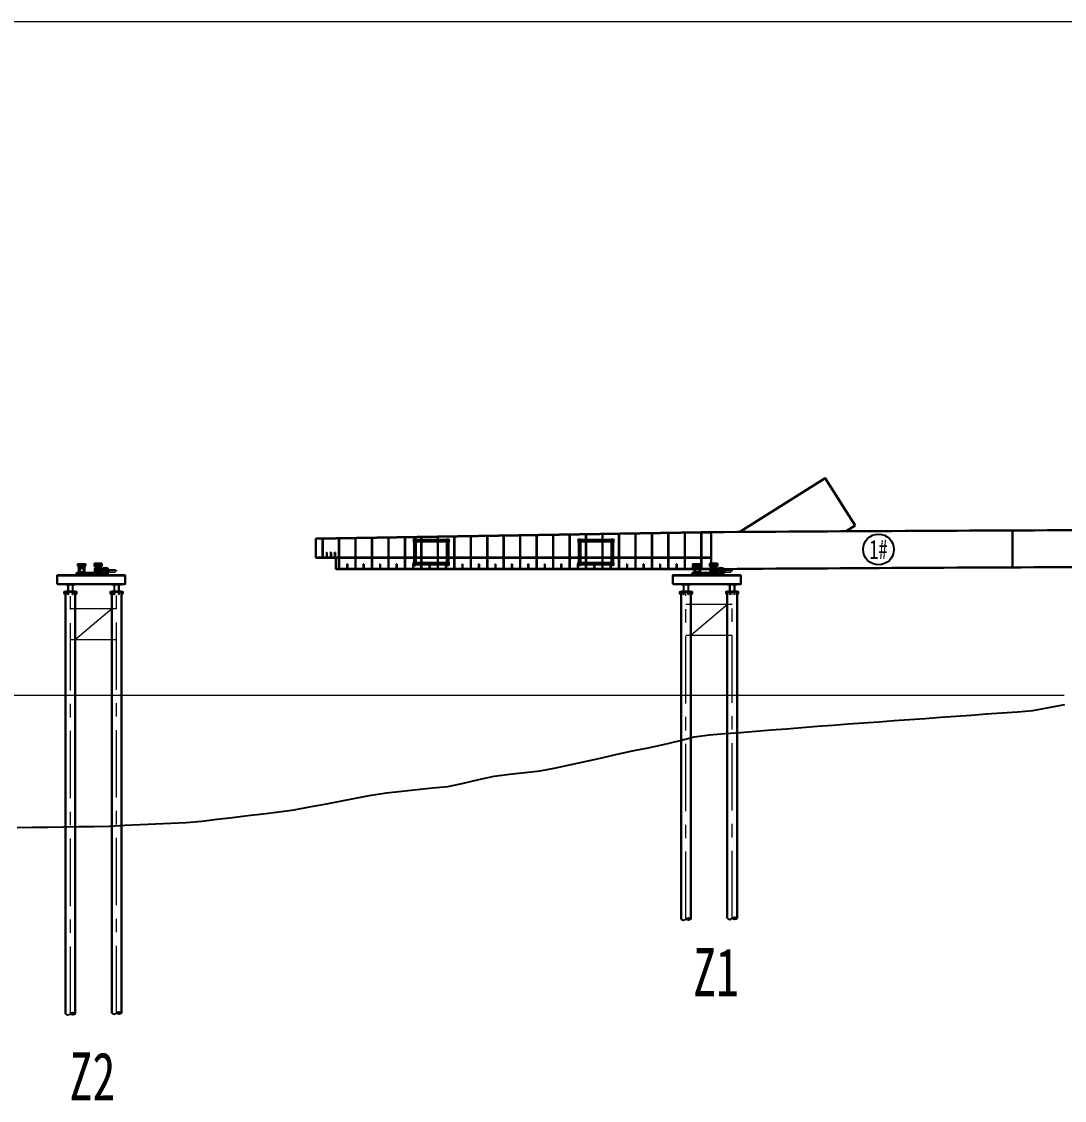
# Model space of a CAD drawing. Extents: x 1767995 to 4174245, y 542814 to 862564.
# Drawn here: x 2002967 to 2070730, y 632614 to 702689 of the extents above; entities that cross this region are included whole.
import ezdxf
from ezdxf.enums import TextEntityAlignment as Align
from ezdxf.lldxf.tags import DXFTag

# ---------------------------------------------------------------- set-up
doc = ezdxf.new("R2010")
doc.units = 0
doc.header["$LTSCALE"] = 3500
for name, pattern in [('ACAD_ISO02W100', [15, 12, -3]), ('CENTER', [2, 1.25, -0.25, 0.25, -0.25]), ('CENTER8', [6.35, 3.96875, -0.79375, 0.79375, -0.79375]), ('CENTERX2', [101.6, 63.5, -12.7, 12.7, -12.7]), ('DASHED', [0.75, 0.5, -0.25]), ('LINEL4', [12.5, 7.5, -2, 1, -2])]:
    doc.linetypes.add(name, pattern=pattern)
for name, color, linetype, lineweight in [('0 尺寸线', 4, 'Continuous', 18), ('1 BZ 标注', 2, 'Continuous', 13), ('1粗实线', 1, 'Continuous', 30), ('3中心线', 6, 'CENTER', 18), ('5文本', 7, 'Continuous', 15), ('AM_0', 7, 'Continuous', 50), ('中心线', 2, 'CENTER', 15), ('尺寸标注', 3, 'Continuous', 18), ('文字', 7, 'Continuous', 15), ('标注', 3, 'Continuous', 18), ('桥 构造粗实', 1, 'Continuous', 30), ('隐藏 (ISO)', 2, 'DASHED', 9)]:
    doc.layers.add(name, color=color, linetype=linetype, lineweight=lineweight)
for name, color, linetype in [('M_Prof', 2, 'Continuous'), ('卡特粗实线', 7, 'Continuous'), ('点划线', 6, 'CENTER'), ('纵_地面线', 30, 'Continuous')]:
    doc.layers.add(name, color=color, linetype=linetype)
doc.styles.add('图内文字', font='仿宋_GB2312.TTF', dxfattribs={"width": 0.7})
tags = doc.linetypes.add('DASHDOT0', pattern=[1, 0.4, -0.3, 0, -0.3]).pattern_tags.tags
tags[10:11] = [DXFTag(74, 4), DXFTag(75, 0), DXFTag(340, '0'), DXFTag(46, 0.0), DXFTag(50, 0.0), DXFTag(44, 0.0), DXFTag(45, 0.0)]
tags[8:9] = [DXFTag(74, 4), DXFTag(75, 0), DXFTag(340, '0'), DXFTag(46, 0.0), DXFTag(50, 0.0), DXFTag(44, 0.0), DXFTag(45, 0.0)]
tags[6:7] = [DXFTag(74, 4), DXFTag(75, 0), DXFTag(340, '0'), DXFTag(46, 0.0), DXFTag(50, 0.0), DXFTag(44, 0.0), DXFTag(45, 0.0)]
tags[4:5] = [DXFTag(74, 4), DXFTag(75, 0), DXFTag(340, '0'), DXFTag(46, 0.0), DXFTag(50, 0.0), DXFTag(44, 0.0), DXFTag(45, 0.0)]

# ---------------------------------------------------------------- blocks, each defined once
blk = doc.blocks.new('SW_CENTERMARKSYMBOL_15')
at = {"color": 0, "linetype": 'Continuous', "lineweight": 0}
for p, q in [((-1, 0), (-1.21374, 0)), ((0, 0), (-0.5, 0)), ((0, 1), (0, 1.21374)), ((0, 0), (0, 0.5)), ((0, 0), (0, -0.5)), ((0, 0), (0.5, 0)), ((1, 0), (1.21374, 0)), ((0, -1), (0, -1.21374))]:
    blk.add_line(p, q, dxfattribs=at)
blk = doc.blocks.new('1234569')
at = {"layer": '尺寸标注', "color": 7, "linetype": 'CENTER8'}
for p, q in [((-196111, -679551), (-196090, -679551)), ((-196100, -679562), (-196100, -679541)), ((-196100, -679595), (-196100, -679566))]:
    blk.add_line(p, q, dxfattribs=at)
at = {"layer": '尺寸标注', "color": 7}
for points in [[(-196106, -679565), (-196106, -679565, 0.414214), (-196108, -679567), (-196108, -679575)], [(-196093, -679575), (-196093, -679567, 0.414214), (-196095, -679565), (-196095, -679565)]]:
    blk.add_lwpolyline(points, format="xyb", dxfattribs=at)
blk.add_lwpolyline([(-196095, -679575), (-196095, -679600), (-196100, -679603), (-196105, -679600), (-196105, -679575)], dxfattribs=at)
for radius in [15, 10.4]:
    blk.add_circle((-196100, -679551), radius, dxfattribs=at)
blk = doc.blocks.new('456')
at = {"layer": '尺寸标注', "color": 1, "linetype": 'DASHDOT0'}
for p, q in [((-216147, -678337), (-216154, -678337)), ((-216150, -678340), (-216150, -678333))]:
    blk.add_line(p, q, dxfattribs=at)
at = {"layer": '尺寸标注', "color": 1}
blk.add_circle((-216150, -678337), 3.5, dxfattribs=at)
blk = doc.blocks.new('321321')
at = {"layer": '尺寸标注', "color": 1, "linetype": 'DASHDOT0'}
for p, q in [((-216211, -682364), (-216218, -682364)), ((-216214, -682367), (-216214, -682360)), ((-215991, -682364), (-215998, -682364)), ((-215994, -682367), (-215994, -682360)), ((-215771, -682364), (-215778, -682364)), ((-215774, -682367), (-215774, -682360)), ((-215551, -682364), (-215558, -682364)), ((-215554, -682367), (-215554, -682360)), ((-215331, -682364), (-215338, -682364)), ((-215334, -682367), (-215334, -682360))]:
    blk.add_line(p, q, dxfattribs=at)
at = {"layer": '尺寸标注', "color": 1}
for points in [[(-216212, -682367), (-216210, -682364), (-216212, -682360), (-216216, -682361), (-216218, -682364), (-216216, -682367)], [(-215992, -682367), (-215990, -682364), (-215992, -682360), (-215996, -682361), (-215998, -682364), (-215996, -682367)], [(-215772, -682367), (-215770, -682364), (-215772, -682360), (-215776, -682361), (-215778, -682364), (-215776, -682367)], [(-215552, -682367), (-215550, -682364), (-215552, -682360), (-215556, -682361), (-215558, -682364), (-215556, -682367)], [(-215332, -682367), (-215330, -682364), (-215332, -682360), (-215336, -682361), (-215338, -682364), (-215336, -682367)]]:
    blk.add_lwpolyline(points, close=True, dxfattribs=at)
at = {"layer": '尺寸标注', "color": 4}
for centre, radius in [((-216214, -682364), 6), ((-216214, -682364), 5), ((-215994, -682364), 6), ((-215774, -682364), 6), ((-215554, -682364), 6), ((-215334, -682364), 6)]:
    blk.add_circle(centre, radius, dxfattribs=at)
at = {"layer": '尺寸标注', "color": 1}
for centre in [(-216214, -682364), (-215994, -682364), (-215774, -682364), (-215554, -682364), (-215334, -682364)]:
    blk.add_circle(centre, 5, dxfattribs=at)
at = {"layer": '尺寸标注', "color": 251}
for centre in [(-216214, -682364), (-215994, -682364), (-215774, -682364), (-215554, -682364), (-215334, -682364)]:
    blk.add_circle(centre, 3, dxfattribs=at)
blk = doc.blocks.new('0123')
at = {"layer": '尺寸标注', "color": 0}
for p, q in [((-197674, -679484), (-197674, -679478)), ((-197671, -679484), (-197671, -679509)), ((-197670, -679484), (-197670, -679478)), ((-197662, -679478), (-197662, -679484)), ((-197661, -679484), (-197661, -679509))]:
    blk.add_line(p, q, dxfattribs=at)
at = {"layer": '尺寸标注', "color": 0, "linetype": 'DASHDOT0'}
blk.add_line((-197666, -679473), (-197666, -679513), dxfattribs=at)
at = {"layer": '尺寸标注', "color": 0}
for points in [[(-197658, -679478), (-197674, -679478, 0.414214), (-197675, -679479), (-197675, -679484)], [(-197657, -679484), (-197657, -679479, 0.414214), (-197658, -679478), (-197658, -679484)]]:
    blk.add_lwpolyline(points, format="xyb", dxfattribs=at)
blk.add_lwpolyline([(-197671, -679509), (-197661, -679509), (-197666, -679513)], close=True, dxfattribs=at)
blk = doc.blocks.new('23322')
at = {"layer": '尺寸标注', "color": 0}
for p, q in [((39261, 49109), (39244, 49102)), ((39013, 49007), (39030, 49014)), ((39085, 48934), (39092, 48951)), ((39188, 48934), (39181, 48950)), ((39261, 49006), (39244, 49013))]:
    blk.add_line(p, q, dxfattribs=at)
for centre, radius in [((39022, 49106), 9), ((39137, 49058), 90), ((39137, 49058), 90), ((39089, 49173), 9), ((39185, 49173), 9), ((39253, 49105), 9), ((39021, 49010), 9), ((39089, 48942), 9), ((39184, 48942), 9), ((39252, 49010), 9)]:
    blk.add_circle(centre, radius, dxfattribs=at)
blk.add_arc((39137, 49058), 150, 296.46128, 243.53872, dxfattribs=at)
blk = doc.blocks.new('ewqwe')
h = blk.add_hatch()
h.set_pattern_fill('ANSI37', color=5, scale=4)
h.set_pattern_definition([(45, (60193.746, -5943.269), (-8.98025612, 8.98025612), []), (135, (60193.746, -5943.269), (-8.98025612, -8.98025612), [])])
h.paths.add_polyline_path([(965601, 492388), (966080, 492388), (966080, 492408), (965601, 492408)])
at = {"color": 2, "lineweight": 30}
for p, q in [((965601, 492388), (966081, 492388)), ((965601, 492208), (965601, 492378)), ((965601, 492208), (966081, 492208)), ((965601, 492188), (966081, 492188)), ((965651, 492148), (965671, 492148)), ((965706, 492208), (965706, 492368)), ((965726, 492208), (965726, 492368)), ((965831, 492208), (965831, 492368)), ((965851, 492208), (965851, 492368)), ((965956, 492208), (965956, 492368)), ((965976, 492208), (965976, 492368)), ((966011, 492148), (966031, 492148)), ((966081, 492208), (966081, 492378)), ((966081, 492188), (966081, 492208))]:
    blk.add_line(p, q, dxfattribs=at)
at = {"color": 2}
for p, q in [((965601, 492368), (965601, 492388)), ((965601, 492188), (965601, 492208))]:
    blk.add_line(p, q, dxfattribs=at)
at = {"color": 2, "lineweight": 30}
blk.add_lwpolyline([(965601, 492368), (966081, 492368), (966081, 492388)], dxfattribs=at)
at = {"layer": '0 尺寸线'}
blk.add_lwpolyline([(965601, 492388), (966081, 492388), (966081, 492408), (965601, 492408)], close=True, dxfattribs=at)
at = {"layer": '1 BZ 标注'}
for p, q in [((965651, 492148), (965671, 492148)), ((966011, 492148), (966031, 492148))]:
    blk.add_line(p, q, dxfattribs=at)
at = {"layer": '中心线', "linetype": 'CENTERX2'}
for p, q in [((965651, 492188), (965651, 492148)), ((965651, 492188), (965651, 492148)), ((965671, 492188), (965671, 492148)), ((965671, 492188), (965671, 492148)), ((965671, 492148), (966011, 492148)), ((965671, 492148), (966011, 492148)), ((966011, 492188), (966011, 492148)), ((966011, 492188), (966011, 492148)), ((966031, 492188), (966031, 492148)), ((966031, 492188), (966031, 492148))]:
    blk.add_line(p, q, dxfattribs=at)
at = {"layer": '卡特粗实线'}
blk.add_line((965976, 492208), (965996, 492208), dxfattribs=at)
blk = doc.blocks.new('A$C159A2C35')
h = blk.add_hatch()
h.set_pattern_fill('ANSI37', color=5, scale=4)
h.set_pattern_definition([(45, (-904848.285, -497628.079), (-8.98025612, 8.98025612), []), (135, (-904848.285, -497628.079), (-8.98025612, -8.98025612), [])])
h.paths.add_polyline_path([(449, 703), (928, 703), (928, 723), (449, 723)])
at = {"layer": '尺寸标注', "linetype": 'ACAD_ISO02W100', "lineweight": 30, "ltscale": 3}
h = blk.add_hatch(dxfattribs=at)
h.set_pattern_fill('ANSI32', color=3, scale=50)
h.set_pattern_definition([(45, (-39514.227, -48795.501), (-13.258252, 13.258252), []), (45, (-39505.388, -48795.501), (-13.258252, 13.258252), [])])
h.paths.add_polyline_path([(-578, 68), (-578, 48), (-175, 48), (-175, 68)])
at = {"color": 2, "lineweight": 30}
for p, q in [((448, 603), (448, 723)), ((448, 703), (928, 703)), ((928, 603), (928, 703)), ((448, 603), (928, 603)), ((448, 583), (928, 583)), ((473, 533), (473, 583)), ((473, 533), (483, 533)), ((473, 533), (522, 433)), ((483, 533), (483, 583)), ((483, 533), (532, 433)), ((522, 433), (563, 433)), ((553, 603), (553, 683)), ((563, 433), (563, 583)), ((573, 603), (573, 683)), ((678, 603), (678, 683)), ((698, 603), (698, 683)), ((803, 603), (803, 683)), ((814, 433), (814, 583)), ((814, 433), (856, 433)), ((823, 603), (823, 683)), ((894, 533), (846, 433)), ((904, 533), (856, 433)), ((894, 533), (894, 583)), ((904, 533), (904, 583))]:
    blk.add_line(p, q, dxfattribs=at)
at = {"color": 2}
for p, q in [((448, 683), (448, 703)), ((448, 583), (448, 603))]:
    blk.add_line(p, q, dxfattribs=at)
at = {"color": 5, "linetype": 'Continuous', "lineweight": 0}
for p, q in [((-771, 352), (-1493, 352)), ((-771, 172), (-1493, 172)), ((-878, 375), (-879, 375)), ((-873, 369), (-873, 365)), ((-870, 369), (-873, 369)), ((-873, 365), (-873, 352)), ((-870, 365), (-870, 369)), ((-870, 365), (-870, 352)), ((-864, 375), (-865, 375)), ((-771, 394), (-811, 394)), ((-771, 386), (-811, 386)), ((-771, 378), (-811, 378)), ((-771, 126), (-811, 126)), ((-771, 118), (-811, 118)), ((-771, 110), (-811, 110))]:
    blk.add_line(p, q, dxfattribs=at)
at = {"color": 7, "linetype": 'Continuous'}
for p, q in [((-1026, 45), (-588, 45)), ((-923, 45), (-952, 45)), ((-667, 45), (-724, 45)), ((-588, 45), (-576, 45)), ((-118, 45), (-576, 45)), ((684, 131), (688, 131)), ((686, 418), (690, 418))]:
    blk.add_line(p, q, dxfattribs=at)
at = {"color": 6, "linetype": 'Continuous'}
blk.add_line((-578, 424), (-175, 424), dxfattribs=at)
at = {"color": 5, "linetype": 'Continuous'}
for p, q in [((-546, 98), (-546, 424)), ((-207, 424), (-207, 98))]:
    blk.add_line(p, q, dxfattribs=at)
at = {"color": 5, "linetype": 'DASHED'}
for p, q in [((553, 433), (553, 583)), ((824, 433), (824, 583))]:
    blk.add_line(p, q, dxfattribs=at)
at = {"color": 5, "linetype": 'Continuous', "lineweight": 0}
for points in [[(-879, 375), (-879, 380), (-879, 382)], [(-864, 382), (-864, 382), (-864, 382), (-866, 382), (-867, 382), (-870, 382), (-872, 382), (-875, 382), (-877, 382), (-878, 382), (-879, 382), (-879, 382)], [(-864, 382), (-864, 380), (-864, 375)]]:
    blk.add_lwpolyline(points, dxfattribs=at)
blk.add_lwpolyline([(-811, 95), (-811, 410, -0.414214), (-809, 412), (-773, 412, -0.414214), (-771, 410), (-771, 95, -0.414214), (-773, 93), (-809, 93, -0.414214)], format="xyb", close=True, dxfattribs=at)
for points in [[(-603, 287), (-751, 287, -0.414214), (-753, 289), (-753, 310, 0.414214), (-755, 312), (-771, 312)], [(-771, 212), (-755, 212, 0.414214), (-753, 214), (-753, 235, -0.414214), (-751, 237), (-603, 237, 0.414214), (-598, 242), (-598, 282, 0.414214), (-603, 287)]]:
    blk.add_lwpolyline(points, format="xyb", dxfattribs=at)
at = {"color": 2, "lineweight": 30}
blk.add_lwpolyline([(448, 683), (928, 683)], dxfattribs=at)
at = {"color": 7, "linetype": 'Continuous'}
for centre, radius in [((686, 131), 8.26), ((686, 131), 7.14), ((688, 418), 8.26), ((688, 418), 7.14), ((686, 131), 2), ((688, 418), 2)]:
    blk.add_circle(centre, radius, dxfattribs=at)
at = {"color": 5, "linetype": 'Continuous', "lineweight": 0}
for points, knots in [([(-873, 369), (-875, 369), (-876, 370), (-878, 371), (-878, 371)], [0, 0, 0, 0, 0.993902, 1, 1, 1, 1]), ([(-865, 371), (-866, 371), (-867, 370), (-869, 369), (-870, 369)], [0, 0, 0, 0, 0.587839, 1, 1, 1, 1])]:
    blk.add_open_spline(points, degree=3, knots=knots, dxfattribs=at)
at = {"color": 7, "linetype": 'Continuous'}
for points in [[(680, 125), (680, 126), (678, 127), (678, 130), (678, 133), (679, 136), (681, 138), (683, 139), (686, 140), (689, 139), (692, 138), (694, 135), (695, 133), (695, 130), (694, 127), (692, 125), (690, 123), (687, 122), (684, 122), (682, 123), (681, 125), (680, 125)], [(682, 412), (682, 413), (680, 414), (680, 417), (680, 420), (681, 423), (683, 425), (685, 426), (688, 427), (691, 426), (694, 425), (696, 423), (697, 420), (697, 417), (696, 414), (694, 412), (692, 410), (689, 409), (686, 410), (684, 411), (683, 412), (682, 412)]]:
    blk.add_open_spline(points, degree=3, knots=[0, 0, 0, 0, 0.053715, 0.10743, 0.161125, 0.214803, 0.268509, 0.322226, 0.375879, 0.429453, 0.483028, 0.536683, 0.5904, 0.644106, 0.697784, 0.751479, 0.805199, 0.858879, 0.912473, 0.966037, 1, 1, 1, 1], dxfattribs=at)
at = {"layer": '0 尺寸线'}
blk.add_lwpolyline([(449, 703), (928, 703), (928, 723), (449, 723)], close=True, dxfattribs=at)
at = {"layer": '1 BZ 标注'}
for p, q in [((928, 703), (928, 683)), ((-1493, 352), (-1493, 172)), ((928, 603), (928, 583))]:
    blk.add_line(p, q, dxfattribs=at)
at = {"layer": 'AM_0', "color": 7, "lineweight": 30}
for p, q in [((-1010, 453), (-1010, 45)), ((-841, 453), (-1010, 453)), ((-990, 453), (-990, 45)), ((-877, 45), (-877, 0)), ((-841, 45), (-841, 453)), ((-811, 453), (-841, 453)), ((-811, 45), (-811, 453)), ((-761, 453), (-811, 453)), ((1006, 45), (1006, 135)), ((1026, 45), (1026, 135))]:
    blk.add_line(p, q, dxfattribs=at)
for points in [[(-1026, 45), (1026, 45), (1026, 0), (-1026, 0)], [(386, 65), (986, 65), (986, 45), (386, 45)]]:
    blk.add_lwpolyline(points, close=True, dxfattribs=at)
blk.add_lwpolyline([(1026, 135), (-511, 135, -0.414214), (-661, 285), (-661, 353, 0.414491), (-761, 453)], format="xyb", dxfattribs=at)
blk.add_lwpolyline([(-678, 45), (-678, 48), (-576, 48), (346, 48), (346, 45)], dxfattribs=at)
at = {"layer": '中心线', "linetype": 'CENTERX2'}
blk.add_line((688, 610), (688, 363), dxfattribs=at)
at = {"layer": '卡特粗实线'}
blk.add_line((823, 603), (843, 603), dxfattribs=at)
at = {"layer": '尺寸标注', "color": 253, "linetype": 'LINEL4'}
for p, q in [((-1611, 262), (-207, 262)), ((-377, -88), (-377, 571)), ((-377, 571), (-377, -88)), ((-377, -22), (-377, 522)), ((-326, 386), (-333, 369)), ((546, 440), (546, 65)), ((546, 121), (826, 121)), ((596, 205), (596, 143)), ((776, 205), (776, 143)), ((827, 440), (826, 65))]:
    blk.add_line(p, q, dxfattribs=at)
at = {"layer": '尺寸标注', "color": 4}
for p, q in [((-811, 402), (-811, 343)), ((-811, 388), (-811, 45)), ((-811, 93), (-811, 153)), ((-811, 45), (1026, 45)), ((-227, 98), (-527, 98)), ((-522, 48), (-522, 48)), ((-514, 48), (-514, 48)), ((-444, 128), (-310, 128)), ((-385, 45), (-385, 45)), ((-381, 45), (-381, 45)), ((-373, 45), (-373, 45)), ((-369, 45), (-369, 45)), ((-244, 68), (-244, 68)), ((-228, 68), (-228, 68)), ((346, 45), (346, 135)), ((366, 45), (366, 135)), ((506, 65), (686, 65)), ((686, 143), (586, 125)), ((686, 65), (866, 65))]:
    blk.add_line(p, q, dxfattribs=at)
at = {"layer": '尺寸标注', "color": 8, "linetype": 'ACAD_ISO02W100'}
for p, q in [((-661, 272), (-811, 272)), ((-661, 252), (-811, 252))]:
    blk.add_line(p, q, dxfattribs=at)
at = {"layer": '尺寸标注', "color": 6}
blk.add_line((947, 45), (-811, 45), dxfattribs=at)
at = {"layer": '尺寸标注', "color": 6, "lineweight": 30}
for p, q in [((-708, 291), (-708, 327)), ((-708, 291), (-708, 327)), ((-708, 197), (-708, 233)), ((-708, 197), (-708, 233)), ((-706, 329), (-578, 329)), ((-706, 289), (-578, 289)), ((-706, 235), (-578, 235)), ((-706, 195), (-578, 195)), ((-175, 63), (-175, 58))]:
    blk.add_line(p, q, dxfattribs=at)
at = {"layer": '尺寸标注', "color": 4, "linetype": 'ACAD_ISO02W100'}
for p, q in [((-673, 289), (-673, 329)), ((-673, 287), (-673, 237)), ((-673, 237), (-673, 287)), ((-673, 195), (-673, 235)), ((-648, 289), (-648, 329)), ((-648, 237), (-648, 287)), ((-648, 195), (-648, 235)), ((-623, 289), (-623, 329)), ((-623, 287), (-623, 237)), ((-623, 237), (-623, 287)), ((-623, 195), (-623, 235))]:
    blk.add_line(p, q, dxfattribs=at)
at = {"layer": '尺寸标注', "color": 1, "linetype": 'CENTER8'}
blk.add_line((-633, 109), (327, 109), dxfattribs=at)
at = {"layer": '尺寸标注', "color": 2}
blk.add_line((-578, 87), (-578, 424), dxfattribs=at)
at = {"layer": '尺寸标注', "color": 6, "linetype": 'ACAD_ISO02W100', "lineweight": 30, "ltscale": 3}
for p, q in [((-578, 98), (-175, 98)), ((-578, 68), (-175, 68))]:
    blk.add_line(p, q, dxfattribs=at)
at = {"layer": '尺寸标注', "color": 8}
for p, q in [((-526, 53), (-522, 57)), ((-526, 53), (-526, 48)), ((-522, 88), (-518, 90)), ((-522, 68), (-522, 88)), ((-522, 68), (-522, 57)), ((-518, 90), (-514, 88)), ((-514, 88), (-514, 68)), ((-514, 68), (-514, 57)), ((-514, 57), (-510, 53)), ((-510, 53), (-510, 48)), ((-385, 53), (-381, 57)), ((-385, 53), (-385, 48)), ((-381, 88), (-377, 90)), ((-381, 68), (-381, 88)), ((-381, 68), (-381, 57)), ((-377, 90), (-373, 88)), ((-373, 88), (-373, 68)), ((-373, 68), (-373, 57)), ((-373, 57), (-369, 53)), ((-369, 53), (-369, 48)), ((-244, 53), (-240, 57)), ((-244, 53), (-244, 48)), ((-240, 88), (-236, 90)), ((-240, 68), (-240, 88)), ((-240, 68), (-240, 57)), ((-240, 57), (-240, 57)), ((-236, 90), (-232, 88)), ((-232, 88), (-232, 68)), ((-232, 68), (-232, 57)), ((-232, 57), (-228, 53)), ((-228, 53), (-228, 48)), ((423, 73), (449, 73)), ((423, 65), (423, 73)), ((449, 65), (423, 65)), ((426, 17), (426, 65)), ((426, 17), (436, 13)), ((427, 27), (427, 73)), ((427, 17), (427, 45)), ((443, 25), (429, 25)), ((436, 13), (446, 17)), ((445, 27), (445, 73)), ((446, 17), (446, 65)), ((446, 17), (446, 45)), ((449, 73), (449, 65)), ((515, 100), (522, 103)), ((515, 100), (515, 55)), ((522, 103), (522, 55)), ((522, 103), (529, 100)), ((529, 100), (529, 55)), ((538, 540), (538, 443)), ((538, 443), (553, 438)), ((546, 205), (826, 205)), ((553, 438), (553, 423)), ((553, 423), (820, 423)), ((563, 125), (586, 125)), ((586, 125), (686, 143)), ((686, 143), (786, 125)), ((786, 125), (810, 125)), ((834, 443), (820, 438)), ((820, 423), (820, 438)), ((834, 443), (834, 540)), ((850, 103), (843, 100)), ((843, 100), (843, 55)), ((843, 95), (843, 55)), ((850, 103), (850, 55)), ((857, 100), (850, 103)), ((850, 100), (850, 55)), ((857, 100), (857, 55)), ((857, 95), (857, 55)), ((924, 73), (948, 73)), ((924, 65), (924, 73)), ((948, 65), (924, 65)), ((926, 16), (926, 65)), ((926, 16), (936, 13)), ((927, 26), (927, 73)), ((927, 16), (927, 45)), ((943, 24), (929, 24)), ((936, 13), (946, 16)), ((945, 26), (945, 73)), ((946, 16), (946, 65)), ((946, 16), (946, 45)), ((948, 73), (948, 65))]:
    blk.add_line(p, q, dxfattribs=at)
at = {"layer": '尺寸标注', "color": 8, "linetype": 'DASHDOT0'}
for p, q in [((-518, 68), (-518, 90)), ((-377, 68), (-377, 90)), ((-236, 68), (-236, 90))]:
    blk.add_line(p, q, dxfattribs=at)
at = {"layer": '尺寸标注', "color": 1}
blk.add_line((-501, 314), (-484, 307), dxfattribs=at)
at = {"layer": '尺寸标注', "color": 4, "linetype": 'ACAD_ISO02W100', "lineweight": 30, "ltscale": 3}
for p, q in [((-392, 127), (-392, 515)), ((-362, 127), (-362, 515))]:
    blk.add_line(p, q, dxfattribs=at)
at = {"layer": '尺寸标注', "color": 0}
blk.add_line((324, 45), (924, 45), dxfattribs=at)
at = {"layer": '尺寸标注', "color": 8, "linetype": 'CENTER8'}
for p, q in [((436, 25), (436, 73)), ((936, 24), (936, 73))]:
    blk.add_line(p, q, dxfattribs=at)
at = {"layer": '尺寸标注', "color": 1, "lineweight": 30}
for p, q in [((497, 540), (497, 65)), ((497, 540), (875, 540)), ((502, 545), (870, 545)), ((538, 581), (538, 564)), ((539, 563), (838, 563)), ((539, 562), (585, 551)), ((836, 583), (540, 583)), ((586, 551), (787, 551)), ((586, 549), (586, 545)), ((786, 545), (786, 549)), ((787, 551), (837, 562)), ((838, 564), (838, 581)), ((875, 540), (875, 65))]:
    blk.add_line(p, q, dxfattribs=at)
at = {"layer": '尺寸标注', "color": 1, "linetype": 'LINEL4'}
for p, q in [((586, 551), (586, 205)), ((786, 551), (786, 205))]:
    blk.add_line(p, q, dxfattribs=at)
at = {"layer": '尺寸标注', "color": 6, "lineweight": 30}
for points in [[(-1021, 361), (-1026, 361), (-1026, 163), (-1021, 163)], [(-1016, 163), (-1010, 163), (-1010, 361), (-1016, 361)], [(-578, 68), (-578, 424), (-546, 424), (-546, 98)], [(-546, 98), (-546, 424), (-207, 424), (-207, 98)], [(-207, 98), (-207, 424), (-175, 424), (-175, 68)]]:
    blk.add_lwpolyline(points, dxfattribs=at)
at = {"layer": '尺寸标注', "color": 2}
blk.add_lwpolyline([(-705, 329), (-665, 329), (-665, 334), (-705, 334)], close=True, dxfattribs=at)
at = {"layer": '尺寸标注', "color": 3}
blk.add_lwpolyline([(-623, 339, 0.414214), (-626, 342), (-653, 342), (-663, 342), (-670, 342, 0.414214), (-673, 339), (-673, 335), (-665, 335), (-665, 329), (-673, 329), (-673, 178, 0.414583), (-670, 175), (-626, 175, 0.413844), (-623, 178)], format="xyb", close=True, dxfattribs=at)
at = {"layer": '尺寸标注', "color": 7, "linetype": 'ACAD_ISO02W100'}
blk.add_lwpolyline([(327, 115), (-633, 115), (-633, 103), (327, 103)], close=True, dxfattribs=at)
at = {"layer": '尺寸标注', "color": 3, "linetype": 'ACAD_ISO02W100', "lineweight": 30, "ltscale": 3}
blk.add_lwpolyline([(-578, 48), (-175, 48), (-175, 68), (-578, 68)], close=True, dxfattribs=at)
at = {"layer": '尺寸标注', "color": 4, "lineweight": 30}
blk.add_lwpolyline([(-542, 545), (-212, 545), (-212, 515), (-542, 515)], close=True, dxfattribs=at)
at = {"layer": '尺寸标注', "color": 4, "linetype": 'ACAD_ISO02W100', "lineweight": 30, "ltscale": 3}
for points in [[(-542, 128), (-542, 515), (-512, 515), (-512, 128)], [(-242, 128), (-242, 515), (-212, 515), (-212, 127)]]:
    blk.add_lwpolyline(points, dxfattribs=at)
at = {"layer": '尺寸标注', "color": 4, "lineweight": 30}
blk.add_lwpolyline([(-542, 113, 0.414214), (-527, 98), (-227, 98, 0.414214), (-212, 113), (-212, 128), (-542, 128)], format="xyb", close=True, dxfattribs=at)
at = {"layer": '尺寸标注', "color": 4}
for points in [[(534, 45), (534, 55), (510, 55), (510, 45)], [(838, 45), (838, 55), (862, 55), (862, 45)]]:
    blk.add_lwpolyline(points, dxfattribs=at)
at = {"layer": '尺寸标注', "color": 8}
for points in [[(533, 55), (511, 55), (511, 48), (533, 48)], [(839, 55), (861, 55), (861, 48), (839, 48)]]:
    blk.add_lwpolyline(points, close=True, dxfattribs=at)
for points in [[(563, 125), (563, 178), (546, 178), (546, 205)], [(810, 125), (810, 178), (826, 178), (826, 205)]]:
    blk.add_lwpolyline(points, dxfattribs=at)
at = {"layer": '尺寸标注', "color": 6, "lineweight": 50}
blk.add_circle((-1018, 305), 4.84, dxfattribs=at)
at = {"layer": '尺寸标注', "color": 6, "lineweight": 30}
blk.add_circle((-1018, 218), 4.84, dxfattribs=at)
at = {"layer": '尺寸标注', "color": 252, "lineweight": 50}
for centre, radius in [((-1018, 305), 3.24), ((-1018, 218), 3.24), ((-1018, 305), 1.71), ((-1018, 218), 1.71)]:
    blk.add_circle(centre, radius, dxfattribs=at)
at = {"layer": '尺寸标注', "color": 6, "lineweight": 50}
for centre, start, end in [((-1018, 363), 203.39093, 336.60907), ((-1018, 161), 22.74399, 157.25601)]:
    blk.add_arc(centre, 4.84, start, end, dxfattribs=at)
at = {"layer": '尺寸标注', "color": 252, "lineweight": 50}
for centre, start, end in [((-1018, 363), 216.35681, 323.64319), ((-1018, 161), 35.26085, 144.73915)]:
    blk.add_arc(centre, 3.24, start, end, dxfattribs=at)
at = {"layer": '尺寸标注', "color": 6, "lineweight": 30}
for centre, start, end in [((-706, 327), 90, 180), ((-706, 291), 180, 270), ((-706, 233), 90, 180), ((-706, 197), 180, 270)]:
    blk.add_arc(centre, 2, start, end, dxfattribs=at)
at = {"layer": '尺寸标注', "color": 8}
for centre, start, end in [((429, 27), 180, 270), ((443, 27), 270, 0), ((929, 26), 180, 270), ((943, 26), 270, 0)]:
    blk.add_arc(centre, 2, start, end, dxfattribs=at)
at = {"layer": '尺寸标注', "color": 1}
blk.add_arc((502, 540), 5, 90, 180, dxfattribs=at)
at = {"layer": '尺寸标注', "color": 1, "lineweight": 30}
for centre, radius, start, end in [((540, 581), 2, 91.83477, 180.00189), ((540, 564), 2, 180.00189, 221.3973), ((540, 564), 2, 221.3973, 246.96415), ((584, 549), 2, 41.43658, 66.96415), ((584, 549), 2, 0.00255, 41.43658), ((788, 549), 2, 138.60095, 180.00255), ((788, 549), 2, 113.0462, 138.60095), ((836, 581), 2, 359.99798, 90), ((836, 564), 2, 293.0462, 318.6105), ((836, 564), 2, 318.6105, 359.99798), ((870, 540), 5, 0, 90)]:
    blk.add_arc(centre, radius, start, end, dxfattribs=at)
at = {"layer": '尺寸标注', "color": 4}
for points in [[(686, 140), (686, 140), (687, 140), (689, 139), (692, 138), (694, 135), (695, 133), (695, 130), (694, 127), (692, 125), (690, 123), (688, 122), (687, 122), (686, 122)], [(688, 427), (688, 427), (689, 427), (691, 426), (694, 425), (696, 423), (697, 420), (697, 417), (696, 414), (694, 412), (692, 410), (690, 410), (689, 409), (688, 409)]]:
    blk.add_open_spline(points, degree=3, knots=[0.3737289, 0.3737289, 0.3737289, 0.3737289, 0.3758789, 0.4294528, 0.4830281, 0.5366835, 0.5904001, 0.6441057, 0.6977838, 0.7514791, 0.8051994, 0.8588792, 0.8737029, 0.8737029, 0.8737029, 0.8737029], dxfattribs=at)
at = {"color": 7, "linetype": 'Continuous', "lineweight": 0, "xscale": -10, "yscale": 10, "zscale": 10}
for p in [(686, 131), (688, 418)]:
    blk.add_blockref('SW_CENTERMARKSYMBOL_15', p, dxfattribs=at)
at = {"layer": '1 BZ 标注'}
blk.add_blockref('ewqwe', (-966218, -491643), dxfattribs=at)
at = {"layer": '尺寸标注', "color": 4}
for name, p in [('1234569', (195274, 680028)), ('321321', (215631, 682473)), ('456', (215567, 678446)), ('456', (215567, 678446)), ('1234569', (195538, 679999)), ('456', (215787, 678446)), ('456', (215787, 678446)), ('1234569', (195909, 679999)), ('456', (216007, 678446)), ('456', (216007, 678446)), ('456', (216227, 678446)), ('456', (216227, 678446)), ('456', (216447, 678446)), ('456', (216447, 678446)), ('1234569', (197077, 679710))]:
    blk.add_blockref(name, p, dxfattribs=at)
at = {"layer": '尺寸标注', "color": 3}
blk.add_blockref('0123', (196973, 679818), dxfattribs=at)
at = {"layer": '尺寸标注', "color": 7}
blk.add_blockref('23322', (-39514, -48796), dxfattribs=at)
blk = doc.blocks.new('RETRET')
at = {"layer": 'M_Prof', "color": 7}
for p, q in [((3111878, -4114745), (3109996, -4114745)), ((3109876, -4114864), (3109876, -4116146)), ((3111878, -4114866), (3109996, -4114866)), ((3109997, -4114864), (3109997, -4116146)), ((3111876, -4116146), (3111876, -4114864)), ((3111997, -4116146), (3111997, -4114864)), ((3111878, -4116145), (3109996, -4116145)), ((3111878, -4116266), (3109996, -4116266))]:
    blk.add_line(p, q, dxfattribs=at)
at = {"layer": '点划线', "color": 7}
for p, q in [((3111937, -4114805), (3109937, -4114805)), ((3111937, -4116205), (3109937, -4116205))]:
    blk.add_line(p, q, dxfattribs=at)
at = {"layer": '隐藏 (ISO)', "color": 7}
for p, q in [((3109837, -4114736), (3109867, -4114706)), ((3109837, -4114736), (3109837, -4114875)), ((3110006, -4114706), (3109867, -4114706)), ((3110036, -4114736), (3110006, -4114706)), ((3110036, -4114875), (3110036, -4114736)), ((3111837, -4114736), (3111867, -4114706)), ((3111837, -4114736), (3111837, -4114875)), ((3112006, -4114706), (3111867, -4114706)), ((3112036, -4114736), (3112006, -4114706)), ((3112036, -4114875), (3112036, -4114736)), ((3109837, -4114875), (3109867, -4114905)), ((3109867, -4114905), (3110006, -4114905)), ((3110036, -4114875), (3110006, -4114905)), ((3111837, -4114875), (3111867, -4114905)), ((3111867, -4114905), (3112006, -4114905)), ((3112036, -4114875), (3112006, -4114905)), ((3109837, -4116136), (3109867, -4116106)), ((3110006, -4116106), (3109867, -4116106)), ((3110036, -4116136), (3110006, -4116106)), ((3111837, -4116136), (3111867, -4116106)), ((3112006, -4116106), (3111867, -4116106)), ((3112036, -4116136), (3112006, -4116106)), ((3109837, -4116136), (3109837, -4116275)), ((3109837, -4116275), (3109867, -4116305)), ((3109867, -4116305), (3110006, -4116305)), ((3110036, -4116275), (3110006, -4116305)), ((3110036, -4116275), (3110036, -4116136)), ((3111837, -4116136), (3111837, -4116275)), ((3111837, -4116275), (3111867, -4116305)), ((3111867, -4116305), (3112006, -4116305)), ((3112036, -4116275), (3112006, -4116305)), ((3112036, -4116275), (3112036, -4116136))]:
    blk.add_line(p, q, dxfattribs=at)
at = {"layer": '隐藏 (ISO)', "color": 7, "ltscale": 0.4}
for p, q in [((3110036, -4114805), (3109837, -4114805)), ((3112036, -4114805), (3111837, -4114805)), ((3110036, -4116205), (3109837, -4116205)), ((3112036, -4116205), (3111837, -4116205))]:
    blk.add_line(p, q, dxfattribs=at)
at = {"layer": '隐藏 (ISO)', "color": 7}
for points in [[(3109837, -4114756), (3110036, -4114756), (3110036, -4114765), (3109837, -4114765)], [(3109891, -4114706), (3109898, -4114706), (3109898, -4114756), (3109891, -4114756)], [(3109983, -4114706), (3109976, -4114706), (3109976, -4114756), (3109983, -4114756)], [(3111837, -4114756), (3112036, -4114756), (3112036, -4114765), (3111837, -4114765)], [(3111891, -4114706), (3111898, -4114706), (3111898, -4114756), (3111891, -4114756)], [(3111983, -4114706), (3111976, -4114706), (3111976, -4114756), (3111983, -4114756)], [(3109837, -4114855), (3110036, -4114855), (3110036, -4114845), (3109837, -4114845)], [(3109891, -4114905), (3109898, -4114905), (3109898, -4114855), (3109891, -4114855)], [(3109983, -4114905), (3109976, -4114905), (3109976, -4114855), (3109983, -4114855)], [(3111837, -4114855), (3112036, -4114855), (3112036, -4114845), (3111837, -4114845)], [(3111891, -4114905), (3111898, -4114905), (3111898, -4114855), (3111891, -4114855)], [(3111983, -4114905), (3111976, -4114905), (3111976, -4114855), (3111983, -4114855)], [(3109983, -4116106), (3109976, -4116106), (3109976, -4116156), (3109983, -4116156)], [(3111983, -4116106), (3111976, -4116106), (3111976, -4116156), (3111983, -4116156)], [(3109837, -4116156), (3110036, -4116156), (3110036, -4116165), (3109837, -4116165)], [(3109837, -4116255), (3110036, -4116255), (3110036, -4116245), (3109837, -4116245)], [(3109891, -4116305), (3109898, -4116305), (3109898, -4116255), (3109891, -4116255)], [(3109983, -4116305), (3109976, -4116305), (3109976, -4116255), (3109983, -4116255)], [(3111837, -4116156), (3112036, -4116156), (3112036, -4116165), (3111837, -4116165)], [(3111837, -4116255), (3112036, -4116255), (3112036, -4116245), (3111837, -4116245)], [(3111983, -4116305), (3111976, -4116305), (3111976, -4116255), (3111983, -4116255)]]:
    blk.add_lwpolyline(points, close=True, dxfattribs=at)
at = {"layer": '隐藏 (ISO)', "color": 7, "elevation": 0}
for points in [[(3111881, -4116106), (3111888, -4116106), (3111888, -4116156), (3111881, -4116156)], [(3111881, -4116305), (3111888, -4116305), (3111888, -4116255), (3111881, -4116255)]]:
    blk.add_lwpolyline(points, close=True, dxfattribs=at)
at = {"layer": '隐藏 (ISO)', "color": 7, "ltscale": 0.2}
for centre, radius in [((3109937, -4114805), 84.5), ((3109937, -4114805), 78.7), ((3111937, -4114805), 84.5), ((3111937, -4114805), 78.7), ((3109937, -4116205), 84.5), ((3111937, -4116205), 84.5), ((3109937, -4116205), 78.7), ((3111937, -4116205), 78.7)]:
    blk.add_circle(centre, radius, dxfattribs=at)
blk = doc.blocks.new('水电费水电费是说估分')
at = {"layer": '1粗实线', "color": 1}
for p, q in [((6212056, 1549910), (6235456, 1550291)), ((6212056, 1549894), (6235456, 1550275)), ((6230450, 1550194), (6230450, 1548758)), ((6230462, 1550194), (6230462, 1548758)), ((6231450, 1550210), (6231450, 1548758)), ((6231462, 1550210), (6231462, 1548758)), ((6232450, 1550226), (6232450, 1548758)), ((6232462, 1550226), (6232462, 1548758)), ((6233450, 1550243), (6233450, 1548758)), ((6233462, 1550243), (6233462, 1548758)), ((6234450, 1550259), (6234450, 1548758)), ((6234462, 1550259), (6234462, 1548758)), ((6235450, 1550275), (6235450, 1548758)), ((6235456, 1550291), (6236056, 1550291)), ((6235456, 1550275), (6236056, 1550275)), ((6235462, 1550275), (6235462, 1548758)), ((6236056, 1550248), (6236056, 1548042)), ((6236056, 1548042), (6236056, 1550248)), ((6212056, 1548742), (6212056, 1549910)), ((6212450, 1548758), (6212450, 1549900)), ((6212462, 1548758), (6212462, 1549900)), ((6213450, 1548758), (6213450, 1549916)), ((6213462, 1548758), (6213462, 1549917)), ((6214450, 1548758), (6214450, 1549933)), ((6214462, 1548758), (6214462, 1549933)), ((6215450, 1548758), (6215450, 1549949)), ((6215462, 1548758), (6215462, 1549949)), ((6216450, 1548758), (6216450, 1549965)), ((6216462, 1548758), (6216462, 1549966)), ((6217450, 1548758), (6217450, 1549982)), ((6217462, 1548758), (6217462, 1549982)), ((6218450, 1548758), (6218450, 1549998)), ((6218462, 1548758), (6218462, 1549998)), ((6219450, 1548758), (6219450, 1550014)), ((6219462, 1548758), (6219462, 1550015)), ((6220450, 1550031), (6220450, 1548758)), ((6220462, 1550031), (6220462, 1548758)), ((6221450, 1550047), (6221450, 1548758)), ((6221462, 1550047), (6221462, 1548758)), ((6222450, 1550063), (6222450, 1548758)), ((6222462, 1550063), (6222462, 1548758)), ((6223450, 1550080), (6223450, 1548758)), ((6223462, 1550080), (6223462, 1548758)), ((6224450, 1550096), (6224450, 1548758)), ((6224462, 1550096), (6224462, 1548758)), ((6225450, 1550112), (6225450, 1548758)), ((6225462, 1550112), (6225462, 1548758)), ((6226450, 1550128), (6226450, 1548758)), ((6226462, 1550129), (6226462, 1548758)), ((6227450, 1550145), (6227450, 1548758)), ((6227462, 1550145), (6227462, 1548758)), ((6228450, 1550161), (6228450, 1548758)), ((6228462, 1550161), (6228462, 1548758)), ((6229450, 1550150), (6229450, 1548758)), ((6229462, 1550150), (6229462, 1548758)), ((6236056, 1548758), (6212056, 1548758)), ((6236056, 1548742), (6212056, 1548742)), ((6212462, 1548758), (6212450, 1548758)), ((6213462, 1548758), (6213450, 1548758)), ((6213450, 1548058), (6213450, 1548742)), ((6213462, 1548058), (6213462, 1548742)), ((6214462, 1548758), (6214450, 1548758)), ((6214450, 1548058), (6214450, 1548742)), ((6214462, 1548058), (6214462, 1548742)), ((6215462, 1548758), (6215450, 1548758)), ((6215450, 1548058), (6215450, 1548742)), ((6215462, 1548058), (6215462, 1548742)), ((6216462, 1548758), (6216450, 1548758)), ((6216450, 1548058), (6216450, 1548742)), ((6216462, 1548058), (6216462, 1548742)), ((6217462, 1548758), (6217450, 1548758)), ((6217450, 1548058), (6217450, 1548742)), ((6217462, 1548058), (6217462, 1548742)), ((6218462, 1548758), (6218450, 1548758)), ((6218450, 1548058), (6218450, 1548742)), ((6218462, 1548058), (6218462, 1548742)), ((6219450, 1548058), (6219450, 1548742)), ((6219462, 1548058), (6219462, 1548742)), ((6220450, 1548742), (6220450, 1548058)), ((6220462, 1548742), (6220462, 1548058)), ((6221450, 1548742), (6221450, 1548058)), ((6221462, 1548742), (6221462, 1548058)), ((6222450, 1548742), (6222450, 1548058)), ((6222462, 1548742), (6222462, 1548058)), ((6223450, 1548742), (6223450, 1548058)), ((6223462, 1548742), (6223462, 1548058)), ((6224450, 1548742), (6224450, 1548058)), ((6224462, 1548742), (6224462, 1548058)), ((6225450, 1548742), (6225450, 1548058)), ((6225462, 1548742), (6225462, 1548058)), ((6226450, 1548742), (6226450, 1548058)), ((6226462, 1548742), (6226462, 1548058)), ((6227450, 1548742), (6227450, 1548058)), ((6227462, 1548742), (6227462, 1548058)), ((6228450, 1548742), (6228450, 1548058)), ((6228462, 1548742), (6228462, 1548058)), ((6229450, 1548742), (6229450, 1548058)), ((6229462, 1548742), (6229462, 1548058)), ((6230450, 1548742), (6230450, 1548058)), ((6230462, 1548742), (6230462, 1548058)), ((6231450, 1548742), (6231450, 1548058)), ((6231462, 1548742), (6231462, 1548058)), ((6232450, 1548742), (6232450, 1548058)), ((6232462, 1548742), (6232462, 1548058)), ((6233450, 1548742), (6233450, 1548058)), ((6233462, 1548742), (6233462, 1548058)), ((6234450, 1548742), (6234450, 1548058)), ((6234462, 1548742), (6234462, 1548058)), ((6235450, 1548742), (6235450, 1548058)), ((6235462, 1548742), (6235462, 1548058)), ((6236056, 1548058), (6213256, 1548058)), ((6236056, 1548042), (6213256, 1548042)), ((6219462, 1548058), (6220450, 1548058)), ((6220462, 1548058), (6220450, 1548058)), ((6221462, 1548058), (6221450, 1548058)), ((6229462, 1548058), (6230450, 1548058))]:
    blk.add_line(p, q, dxfattribs=at)
for points in [[(6212718, 1549058), (6212706, 1549058), (6212706, 1548758), (6212718, 1548758), (6212718, 1549058)], [(6212968, 1549058), (6212956, 1549058), (6212956, 1548758), (6212968, 1548758), (6212968, 1549058)], [(6213218, 1549058), (6213206, 1549058), (6213206, 1548758), (6213218, 1548758), (6213218, 1549058)], [(6213256, 1548742), (6213256, 1548042)], [(6213962, 1548358), (6213950, 1548358), (6213950, 1548058), (6213962, 1548058), (6213962, 1548358)], [(6214962, 1548358), (6214950, 1548358), (6214950, 1548058), (6214962, 1548058), (6214962, 1548358)], [(6215962, 1548358), (6215950, 1548358), (6215950, 1548058), (6215962, 1548058), (6215962, 1548358)], [(6216962, 1548358), (6216950, 1548358), (6216950, 1548058), (6216962, 1548058), (6216962, 1548358)], [(6217962, 1548358), (6217950, 1548358), (6217950, 1548058), (6217962, 1548058), (6217962, 1548358)], [(6218962, 1548358), (6218950, 1548358), (6218950, 1548058), (6218962, 1548058), (6218962, 1548358)], [(6219962, 1548358), (6219950, 1548358), (6219950, 1548058), (6219962, 1548058), (6219962, 1548358)], [(6220962, 1548358), (6220950, 1548358), (6220950, 1548058), (6220962, 1548058), (6220962, 1548358)], [(6221962, 1548358), (6221950, 1548358), (6221950, 1548058), (6221962, 1548058), (6221962, 1548358)], [(6222962, 1548358), (6222950, 1548358), (6222950, 1548058), (6222962, 1548058), (6222962, 1548358)], [(6223962, 1548358), (6223950, 1548358), (6223950, 1548058), (6223962, 1548058), (6223962, 1548358)], [(6224962, 1548358), (6224950, 1548358), (6224950, 1548058), (6224962, 1548058), (6224962, 1548358)], [(6225962, 1548358), (6225950, 1548358), (6225950, 1548058), (6225962, 1548058), (6225962, 1548358)], [(6226962, 1548358), (6226950, 1548358), (6226950, 1548058), (6226962, 1548058), (6226962, 1548358)], [(6227962, 1548358), (6227950, 1548358), (6227950, 1548058), (6227962, 1548058), (6227962, 1548358)], [(6228962, 1548358), (6228950, 1548358), (6228950, 1548058), (6228962, 1548058), (6228962, 1548358)], [(6229962, 1548358), (6229950, 1548358), (6229950, 1548058), (6229962, 1548058), (6229962, 1548358)], [(6230962, 1548358), (6230950, 1548358), (6230950, 1548058), (6230962, 1548058), (6230962, 1548358)], [(6231962, 1548358), (6231950, 1548358), (6231950, 1548058), (6231962, 1548058), (6231962, 1548358)], [(6232962, 1548358), (6232950, 1548358), (6232950, 1548058), (6232962, 1548058), (6232962, 1548358)], [(6233962, 1548358), (6233950, 1548358), (6233950, 1548058), (6233962, 1548058), (6233962, 1548358)], [(6234962, 1548358), (6234950, 1548358), (6234950, 1548058), (6234962, 1548058), (6234962, 1548358)]]:
    blk.add_lwpolyline(points, dxfattribs=at)
at = {"layer": '1粗实线', "color": 7}
for p in [(3108119, 5664574), (3118119, 5664574)]:
    blk.add_blockref('RETRET', p, dxfattribs=at)

msp = doc.modelspace()

# ---------------------------------------------------------------- linework, layer by layer
msp.add_circle((2058647.8, 668401.1), 1000)
at = {"layer": '1粗实线'}
for p, q in [((2005825, 638241.7), (2005825, 665638)), ((2006455, 638241.7), (2006455, 665637.9)), ((2008825, 638290.5), (2008825, 665638)), ((2009455, 638290.5), (2009455, 665637.9)), ((2045825, 644397.8), (2045825, 665638)), ((2046455, 644397.8), (2046455, 665637.9)), ((2048825, 644446.6), (2048825, 665638)), ((2049455, 644446.6), (2049455, 665637.9))]:
    msp.add_line(p, q, dxfattribs=at)
for points in [[(2005283.2, 666142), (2009695.2, 666142), (2009695.2, 666730), (2005283.2, 666730)], [(2045283.2, 666142), (2049695.2, 666142), (2049695.2, 666730), (2045283.2, 666730)], [(2005825, 665488), (2005790, 665488), (2005740, 665538), (2005740, 665638), (2005740, 665538), (2005790, 665488)], [(2005740, 665638), (2006540, 665638)], [(2005996, 665638), (2005996, 665488), (2005984, 665488), (2005984, 665638), (2005984, 665488), (2005996, 665488)], [(2006296, 665638), (2006296, 665488), (2006284, 665488), (2006284, 665638), (2006284, 665488), (2006296, 665488)], [(2006490, 665488), (2006455, 665488)], [(2006540, 665538), (2006490, 665488), (2006540, 665538), (2006540, 665638)], [(2008825, 665488), (2008790, 665488), (2008740, 665538), (2008740, 665638), (2008740, 665538), (2008790, 665488)], [(2008740, 665638), (2009540, 665638)], [(2008996, 665638), (2008996, 665488), (2008984, 665488), (2008984, 665638), (2008984, 665488), (2008996, 665488)], [(2009296, 665638), (2009296, 665488), (2009284, 665488), (2009284, 665638), (2009284, 665488), (2009296, 665488)], [(2009490, 665488), (2009455, 665488)], [(2009540, 665538), (2009490, 665488), (2009540, 665538), (2009540, 665638)], [(2045825, 665488), (2045790, 665488), (2045740, 665538), (2045740, 665638), (2045740, 665538), (2045790, 665488)], [(2045740, 665638), (2046540, 665638)], [(2045996, 665638), (2045996, 665488), (2045984, 665488), (2045984, 665638), (2045984, 665488), (2045996, 665488)], [(2046296, 665638), (2046296, 665488), (2046284, 665488), (2046284, 665638), (2046284, 665488), (2046296, 665488)], [(2046490, 665488), (2046455, 665488)], [(2046540, 665538), (2046490, 665488), (2046540, 665538), (2046540, 665638)], [(2048825, 665488), (2048790, 665488), (2048740, 665538), (2048740, 665638), (2048740, 665538), (2048790, 665488)], [(2048740, 665638), (2049540, 665638)], [(2048996, 665638), (2048996, 665488), (2048984, 665488), (2048984, 665638), (2048984, 665488), (2048996, 665488)], [(2049296, 665638), (2049296, 665488), (2049284, 665488), (2049284, 665638), (2049284, 665488), (2049296, 665488)], [(2049490, 665488), (2049455, 665488)], [(2049540, 665538), (2049490, 665488), (2049540, 665538), (2049540, 665638)]]:
    msp.add_lwpolyline(points, close=True, dxfattribs=at)
for points in [[(2005740, 665654), (2005740, 665638), (2005740, 665654), (2006540, 665654), (2006540, 665638), (2006540, 665654)], [(2008740, 665654), (2008740, 665638), (2008740, 665654), (2009540, 665654), (2009540, 665638), (2009540, 665654)], [(2045740, 665654), (2045740, 665638), (2045740, 665654), (2046540, 665654), (2046540, 665638), (2046540, 665654)], [(2048740, 665654), (2048740, 665638), (2048740, 665654), (2049540, 665654), (2049540, 665638), (2049540, 665654)]]:
    msp.add_lwpolyline(points, dxfattribs=at)
at = {"layer": '3中心线'}
for p, q in [((2006140, 638241.7), (2006140, 665638)), ((2009140, 638290.5), (2009140, 665638)), ((2046140, 644397.8), (2046140, 665638)), ((2049140, 644446.6), (2049140, 665638)), ((2006140, 664555.5), (2009140, 664555.5)), ((2006459.5, 662555.5), (2008837.1, 664555.5)), ((2046140, 664843.6), (2049140, 664843.6)), ((2046459.5, 662843.6), (2048837.1, 664843.6)), ((2006140, 662555.5), (2009140, 662555.5)), ((2046140, 662843.6), (2049140, 662843.6))]:
    msp.add_line(p, q, dxfattribs=at)
at = {"layer": '5文本'}
msp.add_line((1767995, 702689.2, -0.3), (2249245, 702689.2, -0.3), dxfattribs=at)
at = {"layer": 'M_Prof'}
for p, q in [((2005283.2, 666710), (2009695.2, 666710)), ((2045283.2, 666710), (2049695.2, 666710)), ((2005283.2, 666162), (2009695.2, 666162)), ((2045283.2, 666162), (2049695.2, 666162))]:
    msp.add_line(p, q, dxfattribs=at)
for points in [[(2005840, 665654), (2006140, 665654), (2006140, 665672), (2006008.5, 665672, -0.4142136), (2005995.5, 665685), (2005995.5, 666111, -0.4142136), (2006008.5, 666124), (2006140, 666124), (2006140, 666142), (2005840, 666142), (2005840, 666124), (2005971.5, 666124, -0.4142136), (2005984.5, 666111), (2005984.5, 665685, -0.4142136), (2005971.5, 665672), (2005840, 665672)], [(2006140, 665654), (2006440, 665654), (2006440, 665672), (2006308.5, 665672, -0.4142136), (2006295.5, 665685), (2006295.5, 666111, -0.4142136), (2006308.5, 666124), (2006440, 666124), (2006440, 666142), (2006140, 666142), (2006140, 666124), (2006271.5, 666124, -0.4142136), (2006284.5, 666111), (2006284.5, 665685, -0.4142136), (2006271.5, 665672), (2006140, 665672)], [(2008840, 665654), (2009140, 665654), (2009140, 665672), (2009008.5, 665672, -0.4142136), (2008995.5, 665685), (2008995.5, 666111, -0.4142136), (2009008.5, 666124), (2009140, 666124), (2009140, 666142), (2008840, 666142), (2008840, 666124), (2008971.5, 666124, -0.4142136), (2008984.5, 666111), (2008984.5, 665685, -0.4142136), (2008971.5, 665672), (2008840, 665672)], [(2009140, 665654), (2009440, 665654), (2009440, 665672), (2009308.5, 665672, -0.4142136), (2009295.5, 665685), (2009295.5, 666111, -0.4142136), (2009308.5, 666124), (2009440, 666124), (2009440, 666142), (2009140, 666142), (2009140, 666124), (2009271.5, 666124, -0.4142136), (2009284.5, 666111), (2009284.5, 665685, -0.4142136), (2009271.5, 665672), (2009140, 665672)], [(2045840, 665654), (2046140, 665654), (2046140, 665672), (2046008.5, 665672, -0.4142136), (2045995.5, 665685), (2045995.5, 666111, -0.4142136), (2046008.5, 666124), (2046140, 666124), (2046140, 666142), (2045840, 666142), (2045840, 666124), (2045971.5, 666124, -0.4142136), (2045984.5, 666111), (2045984.5, 665685, -0.4142136), (2045971.5, 665672), (2045840, 665672)], [(2046140, 665654), (2046440, 665654), (2046440, 665672), (2046308.5, 665672, -0.4142136), (2046295.5, 665685), (2046295.5, 666111, -0.4142136), (2046308.5, 666124), (2046440, 666124), (2046440, 666142), (2046140, 666142), (2046140, 666124), (2046271.5, 666124, -0.4142136), (2046284.5, 666111), (2046284.5, 665685, -0.4142136), (2046271.5, 665672), (2046140, 665672)], [(2048840, 665654), (2049140, 665654), (2049140, 665672), (2049008.5, 665672, -0.4142136), (2048995.5, 665685), (2048995.5, 666111, -0.4142136), (2049008.5, 666124), (2049140, 666124), (2049140, 666142), (2048840, 666142), (2048840, 666124), (2048971.5, 666124, -0.4142136), (2048984.5, 666111), (2048984.5, 665685, -0.4142136), (2048971.5, 665672), (2048840, 665672)], [(2049140, 665654), (2049440, 665654), (2049440, 665672), (2049308.5, 665672, -0.4142136), (2049295.5, 665685), (2049295.5, 666111, -0.4142136), (2049308.5, 666124), (2049440, 666124), (2049440, 666142), (2049140, 666142), (2049140, 666124), (2049271.5, 666124, -0.4142136), (2049284.5, 666111), (2049284.5, 665685, -0.4142136), (2049271.5, 665672), (2049140, 665672)]]:
    msp.add_lwpolyline(points, format="xyb", close=True, dxfattribs=at)
for points in [[(2045825, 644397.8), (2045982.5, 644319.1), (2046140, 644397.8), (2046297.5, 644476.6), (2046455, 644397.8)], [(2046455, 644397.8), (2046297.5, 644319.1), (2046140, 644397.8)], [(2048825, 644446.6), (2048982.5, 644367.8), (2049140, 644446.6), (2049297.5, 644525.3), (2049455, 644446.6)], [(2049455, 644446.6), (2049297.5, 644367.8), (2049140, 644446.6)], [(2005825, 638241.7), (2005982.5, 638163), (2006140, 638241.7), (2006297.5, 638320.5), (2006455, 638241.7)], [(2006455, 638241.7), (2006297.5, 638163), (2006140, 638241.7)], [(2008825, 638290.5), (2008982.5, 638211.7), (2009140, 638290.5), (2009297.5, 638369.2), (2009455, 638290.5)], [(2009455, 638290.5), (2009297.5, 638211.7), (2009140, 638290.5)]]:
    msp.add_spline(points, degree=3, dxfattribs=at)
at = {"layer": '标注', "color": 8}
msp.add_line((1865205.2, 658938.9), (2070703.4, 658938.9), dxfattribs=at)
at = {"layer": '桥 构造粗实'}
for p, q in [((2055181.3, 673021.6), (2057133.8, 669964.4)), ((2047777.6, 667123.8), (2047777.6, 669524.7)), ((2067357.6, 667236.6), (2067357.6, 669636.6))]:
    msp.add_line(p, q, dxfattribs=at)
for points in [[(2055185.1, 673024), (2055185.1, 673024), (2049637.6, 669538)], [(2057133.8, 669964.4), (2056539, 669582.3)]]:
    msp.add_lwpolyline(points, dxfattribs=at)
for points in [[(2047777.6, 669524.7, -0.0010688), (2074644.1, 669662.7), (2074658.8, 669662.8, -0.0010977), (2122957.6, 669701.6, -0.0010977)], [(2047777.6, 667124.7, -0.0010688), (2074644.1, 667262.7), (2074658.8, 667262.8, -0.0010977), (2122957.6, 667301.6, -0.0010977)]]:
    msp.add_lwpolyline(points, format="xyb", dxfattribs=at)
at = {"layer": '纵_地面线', "color": 5, "flags": 128}
msp.add_lwpolyline([(2002672.9, 650349.9), (2003672.9, 650356.9), (2004672.9, 650370.9), (2005672.9, 650383.9), (2006672.9, 650396.9), (2007672.9, 650409.9), (2008672.9, 650422.9), (2009672.9, 650490.9), (2010672.9, 650539.9), (2011672.9, 650583.9), (2012672.9, 650627.9), (2013672.9, 650671.9), (2014672.9, 650749.9), (2015672.9, 650875.9), (2016672.9, 650993.9), (2017672.9, 651112.9), (2018672.9, 651230.9), (2019672.9, 651349.9), (2020672.9, 651492.9), (2021672.9, 651672.9), (2022672.9, 651863.9), (2023672.9, 652054.9), (2024672.9, 652246.9), (2025672.9, 652430.9), (2026672.9, 652586.9), (2027672.9, 652693.9), (2028672.9, 652800.9), (2029672.9, 652907.9), (2030672.9, 653014.9), (2031672.9, 653219.9), (2032672.9, 653450.9), (2033672.9, 653682.9), (2034672.9, 653802.9), (2035672.9, 653909.9), (2036672.9, 654016.9), (2037672.9, 654220.9), (2038672.9, 654435.9), (2039672.9, 654650.9), (2040672.9, 654869.9), (2041672.9, 655095.9), (2042672.9, 655310.9), (2043672.9, 655522.9), (2044672.9, 655733.9), (2045672.9, 655978.9), (2046672.9, 656235.9), (2047672.9, 656364.9), (2048672.9, 656449.9), (2049672.9, 656521.9), (2050672.9, 656600.9), (2051672.9, 656679.9), (2052672.9, 656758.9), (2053672.9, 656837.9), (2054672.9, 656915.9), (2055672.9, 656992.9), (2056672.9, 657064.9), (2057672.9, 657137.9), (2058672.9, 657210.9), (2059672.9, 657282.9), (2060672.9, 657355.9), (2061672.9, 657428.9), (2062672.9, 657500.9), (2063672.9, 657573.9), (2064672.9, 657646.9), (2065672.9, 657719.9), (2066672.9, 657791.9), (2067672.9, 657864.9), (2068672.9, 657937.9), (2070755.8, 658338.9)], dxfattribs=at)

# ---------------------------------------------------------------- block references
at = {"layer": '5文本', "xscale": 1.07, "yscale": 1.07, "zscale": 1.07}
msp.add_blockref('水电费水电费是说估分', (-4624802.3, -989287), dxfattribs=at)
at = {"layer": '尺寸标注', "extrusion": (0, 0, -1), "zscale": -1}
for p in [(-2007561.5, 666743.6), (-2047561.5, 666743.6)]:
    msp.add_blockref('A$C159A2C35', p, dxfattribs=at)

# ---------------------------------------------------------------- texts
at = {"layer": '5文本', "char_height": 3125, "attachment_point": 1, "style": '图内文字'}
for s, insert in [('Z1', (2046605.5, 642509.6)), ('Z2', (2006084, 635738.7))]:
    msp.add_mtext(s, dxfattribs=dict(at, insert=insert))
at = {"layer": '文字', "style": '图内文字', "width": 0.7}
msp.add_text('1#', height=1250, rotation=0.000002, dxfattribs=at).set_placement((2058647.8, 668401.1), align=Align.MIDDLE_CENTER)

doc.saveas('drawing.dxf')
